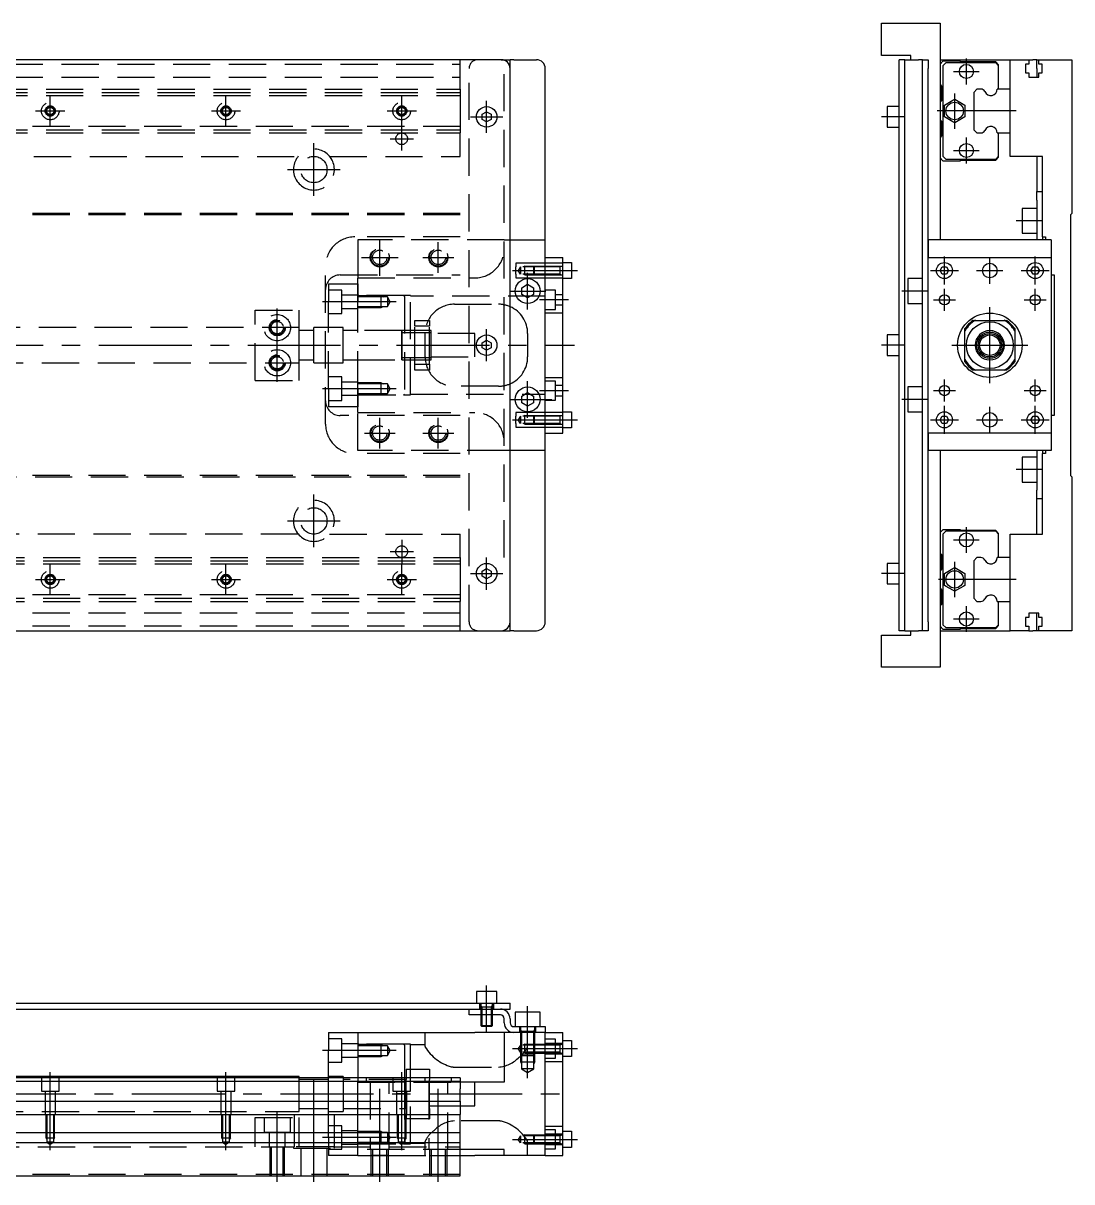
# Model space of a CAD drawing. Extents: x -94 to 669, y -24 to 396.
# Drawn here: x 310.7 to 668.8, y -2 to 393.7 of the extents above; entities that cross this region are included whole.
import ezdxf

# ---------------------------------------------------------------- set-up
doc = ezdxf.new("R2010")
doc.units = 0
doc.linetypes.add('CENTER', pattern=[50.8, 31.75, -6.35, 6.35, -6.35])
doc.linetypes.add('DASHED', pattern=[19.05, 12.7, -6.35])
doc.layers.get('0').update_dxf_attribs({"linetype": 'CONTINUOUS'})
doc.layers.add('CENTER', color=1, linetype='CENTER')

msp = doc.modelspace()

# ---------------------------------------------------------------- linework, layer by layer
at = {"color": 7, "linetype": 'CONTINUOUS'}
for p, q in [((603.8, 393.74), (623.8, 393.74)), ((603.8, 382.74), (603.8, 393.74)), ((623.8, 393.74), (623.8, 319.74)), ((474, 381.24), (-14, 381.24)), ((474, 381.24), (477, 381.24)), ((478.33, 381.24), (477, 381.24)), ((477, 378.24), (477, 381.24)), ((478.33, 381.24), (486, 381.24)), ((613.8, 382.74), (603.8, 382.74)), ((611.8, 381.24), (609.8, 381.24)), ((609.8, 378.24), (609.8, 381.24)), ((611.8, 378.24), (611.8, 381.24)), ((611.8, 381.24), (615.13, 381.24)), ((613.8, 381.24), (613.8, 382.74)), ((615.13, 381.24), (616.47, 381.24)), ((617.8, 381.24), (616.47, 381.24)), ((617.8, 381.24), (619.8, 381.24)), ((617.8, 378.24), (617.8, 381.24)), ((619.8, 381.24), (619.8, 378.24)), ((623.8, 381.24), (647.8, 381.24)), ((624.79, 380.74), (623.8, 379.75)), ((630.8, 380.74), (624.79, 380.74)), ((625.79, 380.19), (624.8, 379.2)), ((642.8, 380.19), (625.79, 380.19)), ((630.8, 380.49), (630.8, 380.74)), ((642.8, 380.49), (630.8, 380.49)), ((643.8, 379.49), (642.8, 380.49)), ((643.8, 379.19), (642.8, 380.19)), ((647.8, 371.24), (647.8, 381.24)), ((647.8, 381.24), (654.1, 381.24)), ((654.1, 381.24), (655.47, 381.24)), ((654.1, 381.24), (654.1, 379.74)), ((656.8, 381.24), (655.47, 381.24)), ((656.8, 381.24), (657.5, 381.24)), ((656.8, 378.24), (656.8, 381.24)), ((657.5, 381.24), (668.8, 381.24)), ((657.5, 379.74), (657.5, 381.24)), ((668.8, 381.24), (668.8, 328.74)), ((477, 189.24), (477, 378.24)), ((489, 189.24), (489, 378.24)), ((609.8, 189.24), (609.8, 378.24)), ((611.8, 189.24), (611.8, 378.24)), ((617.8, 189.24), (617.8, 378.24)), ((619.8, 319.74), (619.8, 378.24)), ((624.8, 379.2), (624.8, 348.28)), ((643.8, 379.19), (643.8, 379.49)), ((643.8, 371.24), (643.8, 379.19)), ((654.1, 379.74), (652.95, 379.74)), ((652.95, 379.74), (652.95, 376.74)), ((652.95, 376.74), (654.1, 376.74)), ((654.1, 376.74), (654.1, 375.24)), ((656.8, 378.24), (656.8, 375.24)), ((658.65, 379.74), (657.5, 379.74)), ((657.5, 375.24), (657.5, 376.74)), ((657.5, 376.74), (658.65, 376.74)), ((658.65, 376.74), (658.65, 379.74)), ((623.8, 372.74), (624.3, 372.24)), ((624.3, 372.24), (624.3, 367.24)), ((654.1, 375.24), (657.5, 375.24)), ((636.42, 371.24), (635.3, 370.11)), ((635.3, 370.11), (635.3, 357.36)), ((637.71, 371.24), (636.42, 371.24)), ((647.8, 371.24), (643.29, 371.24)), ((647.8, 356.24), (647.8, 371.24)), ((647.8, 356.24), (647.8, 371.24)), ((605.8, 365.24), (605.8, 361.74)), ((609.8, 365.24), (605.8, 365.24)), ((624.3, 367.24), (623.8, 366.74)), ((625.3, 365.75), (625.89, 366.09)), ((625.3, 365.07), (625.3, 365.75)), ((625.3, 362.4), (625.3, 365.07)), ((625.89, 366.09), (628.21, 367.43)), ((628.21, 367.43), (628.8, 367.77)), ((628.8, 367.77), (629.39, 367.43)), ((629.39, 367.43), (631.7, 366.09)), ((631.7, 366.09), (632.29, 365.75)), ((632.29, 365.75), (632.29, 365.07)), ((632.29, 365.07), (632.29, 362.4)), ((467.5, 362.6), (469, 363.47)), ((467.5, 360.87), (467.5, 362.6)), ((469, 360), (467.5, 360.87)), ((469, 363.47), (470.5, 362.6)), ((470.5, 360.87), (469, 360)), ((470.5, 362.6), (470.5, 360.87)), ((605.8, 361.74), (605.8, 358.24)), ((623.8, 360.74), (624.3, 360.24)), ((624.3, 360.24), (624.3, 355.24)), ((625.3, 361.72), (625.3, 362.4)), ((625.89, 361.38), (625.3, 361.72)), ((628.21, 360.04), (625.89, 361.38)), ((631.7, 361.38), (629.39, 360.04)), ((632.29, 361.72), (631.7, 361.38)), ((632.29, 362.4), (632.29, 361.72)), ((605.8, 358.24), (609.8, 358.24)), ((628.8, 359.7), (628.21, 360.04)), ((629.39, 360.04), (628.8, 359.7)), ((635.3, 357.36), (636.42, 356.24)), ((636.42, 356.24), (637.71, 356.24)), ((643.29, 356.24), (647.8, 356.24)), ((643.8, 348.28), (643.8, 356.24)), ((647.8, 348.24), (647.8, 356.24)), ((624.3, 355.24), (623.8, 354.74)), ((624.8, 348.28), (625.79, 347.29)), ((642.8, 347.29), (643.8, 348.28)), ((643.8, 347.98), (643.8, 348.28)), ((623.8, 347.73), (624.79, 346.74)), ((624.79, 346.74), (630.8, 346.74)), ((625.79, 347.29), (642.8, 347.29)), ((630.8, 346.99), (642.8, 346.99)), ((630.8, 346.74), (630.8, 346.99)), ((642.8, 346.99), (643.8, 347.98)), ((658.8, 348.24), (647.8, 348.24)), ((656.8, 348.24), (656.8, 336.24)), ((658.8, 320.74), (658.8, 348.24)), ((656.8, 333.24), (656.8, 336.24)), ((656.8, 336.24), (658.8, 336.24)), ((656.8, 333.24), (656.8, 319.74)), ((656.8, 330.49), (651.8, 330.49)), ((651.8, 330.49), (651.8, 326.24)), ((668.3, 328.24), (668.8, 328.74)), ((651.8, 326.24), (651.8, 321.99)), ((668.3, 328.24), (668.3, 239.24)), ((651.8, 321.99), (656.8, 321.99)), ((658.8, 320.74), (659.8, 320.74)), ((658.8, 320.74), (658.8, 319.74)), ((659.8, 320.74), (659.8, 319.74)), ((619.8, 313.74), (619.8, 319.74)), ((619.8, 319.74), (619.8, 313.74)), ((661.8, 319.74), (619.8, 319.74)), ((661.8, 319.74), (661.8, 313.74)), ((489, 313.74), (495, 313.74)), ((495, 253.74), (495, 313.74)), ((619.8, 313.74), (661.8, 313.74)), ((619.8, 253.74), (619.8, 313.74)), ((661.8, 313.74), (661.8, 253.74)), ((495, 311.99), (498, 311.99)), ((498, 311.99), (498, 306.49)), ((623.86, 309.24), (624.58, 310.49)), ((624.58, 307.99), (623.86, 309.24)), ((624.58, 310.49), (626.02, 310.49)), ((626.02, 310.49), (626.74, 309.24)), ((626.74, 309.24), (626.02, 307.99)), ((654.86, 309.24), (655.58, 310.49)), ((655.58, 307.99), (654.86, 309.24)), ((655.58, 310.49), (657.02, 310.49)), ((657.02, 310.49), (657.74, 309.24)), ((657.74, 309.24), (657.02, 307.99)), ((498, 306.49), (495, 306.49)), ((612.8, 306.49), (612.8, 302.24)), ((617.8, 306.49), (612.8, 306.49)), ((626.02, 307.99), (624.58, 307.99)), ((657.02, 307.99), (655.58, 307.99)), ((661.8, 307.74), (662.8, 307.74)), ((662.8, 307.74), (662.8, 259.74)), ((481, 303.39), (483, 304.54)), ((481, 301.08), (481, 303.39)), ((483, 299.93), (481, 301.08)), ((483, 304.54), (485, 303.39)), ((485, 301.08), (483, 299.93)), ((485, 303.39), (485, 301.08)), ((612.8, 302.24), (612.8, 297.99)), ((612.8, 297.99), (617.8, 297.99)), ((632.3, 288.65), (632.3, 289.41)), ((635.13, 292.24), (635.89, 292.24)), ((635.89, 292.24), (645.71, 292.24)), ((645.71, 292.24), (646.47, 292.24)), ((649.3, 289.41), (649.3, 288.65)), ((467.5, 284.6), (469, 285.47)), ((469, 285.47), (470.5, 284.6)), ((605.8, 287.24), (605.8, 283.74)), ((609.8, 287.24), (605.8, 287.24)), ((632.3, 278.82), (632.3, 288.65)), ((649.3, 288.65), (649.3, 278.82)), ((467.5, 282.87), (467.5, 284.6)), ((469, 282), (467.5, 282.87)), ((470.5, 282.87), (469, 282)), ((470.5, 284.6), (470.5, 282.87)), ((605.8, 283.74), (605.8, 280.24)), ((605.8, 280.24), (609.8, 280.24)), ((632.3, 278.07), (632.3, 278.82)), ((649.3, 278.82), (649.3, 278.07)), ((635.89, 275.24), (635.13, 275.24)), ((645.71, 275.24), (635.89, 275.24)), ((646.47, 275.24), (645.71, 275.24)), ((612.8, 269.49), (612.8, 265.24)), ((617.8, 269.49), (612.8, 269.49)), ((481, 266.39), (483, 267.54)), ((481, 264.08), (481, 266.39)), ((483, 267.54), (485, 266.39)), ((485, 266.39), (485, 264.08)), ((612.8, 265.24), (612.8, 260.99)), ((483, 262.93), (481, 264.08)), ((485, 264.08), (483, 262.93)), ((495, 260.99), (498, 260.99)), ((498, 260.99), (498, 255.49)), ((612.8, 260.99), (617.8, 260.99)), ((623.86, 258.24), (624.58, 259.49)), ((624.58, 256.99), (623.86, 258.24)), ((624.58, 259.49), (626.02, 259.49)), ((626.02, 259.49), (626.74, 258.24)), ((626.74, 258.24), (626.02, 256.99)), ((654.86, 258.24), (655.58, 259.49)), ((655.58, 256.99), (654.86, 258.24)), ((655.58, 259.49), (657.02, 259.49)), ((657.02, 259.49), (657.74, 258.24)), ((657.74, 258.24), (657.02, 256.99)), ((662.8, 259.74), (661.8, 259.74)), ((489, 253.74), (495, 253.74)), ((498, 255.49), (495, 255.49)), ((661.8, 253.74), (619.8, 253.74)), ((619.8, 247.74), (619.8, 253.74)), ((619.8, 253.74), (619.8, 247.74)), ((626.02, 256.99), (624.58, 256.99)), ((657.02, 256.99), (655.58, 256.99)), ((661.8, 253.74), (661.8, 247.74)), ((661.8, 247.74), (619.8, 247.74)), ((619.8, 189.24), (619.8, 247.74)), ((623.8, 247.74), (623.8, 173.74)), ((651.8, 245.49), (651.8, 241.24)), ((656.8, 245.49), (651.8, 245.49)), ((656.8, 247.74), (656.8, 234.24)), ((658.8, 247.74), (658.8, 246.74)), ((658.8, 219.24), (658.8, 246.74)), ((659.8, 246.74), (658.8, 246.74)), ((659.8, 247.74), (659.8, 246.74)), ((651.8, 241.24), (651.8, 236.99)), ((668.8, 238.74), (668.3, 239.24)), ((668.8, 238.74), (668.8, 186.24)), ((651.8, 236.99), (656.8, 236.99)), ((656.8, 231.24), (656.8, 234.24)), ((656.8, 219.24), (656.8, 231.24)), ((658.8, 231.24), (656.8, 231.24)), ((624.79, 220.74), (623.8, 219.75)), ((630.8, 220.74), (624.79, 220.74)), ((625.79, 220.19), (624.8, 219.2)), ((624.8, 219.2), (624.8, 188.28)), ((642.8, 220.19), (625.79, 220.19)), ((630.8, 220.49), (630.8, 220.74)), ((642.8, 220.49), (630.8, 220.49)), ((643.8, 219.49), (642.8, 220.49)), ((643.8, 219.19), (642.8, 220.19)), ((643.8, 219.19), (643.8, 219.49)), ((643.8, 211.24), (643.8, 219.19)), ((647.8, 211.24), (647.8, 219.24)), ((647.8, 219.24), (658.8, 219.24)), ((623.8, 212.74), (624.3, 212.24)), ((624.3, 212.24), (624.3, 207.24)), ((636.42, 211.24), (635.3, 210.11)), ((635.3, 210.11), (635.3, 197.36)), ((637.71, 211.24), (636.42, 211.24)), ((647.8, 211.24), (643.29, 211.24)), ((647.8, 196.24), (647.8, 211.24)), ((647.8, 196.24), (647.8, 211.24)), ((467.5, 206.6), (469, 207.47)), ((467.5, 204.87), (467.5, 206.6)), ((469, 207.47), (470.5, 206.6)), ((470.5, 206.6), (470.5, 204.87)), ((605.8, 209.24), (605.8, 205.74)), ((609.8, 209.24), (605.8, 209.24)), ((624.3, 207.24), (623.8, 206.74)), ((625.3, 205.75), (625.89, 206.09)), ((625.89, 206.09), (628.21, 207.43)), ((628.21, 207.43), (628.8, 207.77)), ((628.8, 207.77), (629.39, 207.43)), ((629.39, 207.43), (631.7, 206.09)), ((631.7, 206.09), (632.29, 205.75)), ((469, 204), (467.5, 204.87)), ((470.5, 204.87), (469, 204)), ((605.8, 205.74), (605.8, 202.24)), ((605.8, 202.24), (609.8, 202.24)), ((625.3, 205.07), (625.3, 205.75)), ((625.3, 202.4), (625.3, 205.07)), ((625.3, 201.72), (625.3, 202.4)), ((632.29, 205.75), (632.29, 205.07)), ((632.29, 205.07), (632.29, 202.4)), ((632.29, 202.4), (632.29, 201.72)), ((623.8, 200.74), (624.3, 200.24)), ((624.3, 200.24), (624.3, 195.24)), ((625.89, 201.38), (625.3, 201.72)), ((628.21, 200.04), (625.89, 201.38)), ((628.8, 199.7), (628.21, 200.04)), ((629.39, 200.04), (628.8, 199.7)), ((631.7, 201.38), (629.39, 200.04)), ((632.29, 201.72), (631.7, 201.38)), ((624.3, 195.24), (623.8, 194.74)), ((635.3, 197.36), (636.42, 196.24)), ((636.42, 196.24), (637.71, 196.24)), ((643.29, 196.24), (647.8, 196.24)), ((643.8, 188.28), (643.8, 196.24)), ((647.8, 186.24), (647.8, 196.24)), ((654.1, 190.74), (652.95, 190.74)), ((652.95, 190.74), (652.95, 187.74)), ((657.5, 192.24), (654.1, 192.24)), ((654.1, 192.24), (654.1, 190.74)), ((656.8, 189.24), (656.8, 192.24)), ((657.5, 190.74), (657.5, 192.24)), ((658.65, 190.74), (657.5, 190.74)), ((658.65, 187.74), (658.65, 190.74)), ((-14, 186.24), (474, 186.24)), ((474, 186.24), (477, 186.24)), ((477, 186.24), (477, 189.24)), ((478.33, 186.24), (477, 186.24)), ((478.33, 186.24), (486, 186.24)), ((609.8, 186.24), (609.8, 189.24)), ((611.8, 186.24), (609.8, 186.24)), ((611.8, 186.24), (611.8, 189.24)), ((611.8, 186.24), (615.13, 186.24)), ((613.8, 184.74), (613.8, 186.24)), ((615.13, 186.24), (616.47, 186.24)), ((617.8, 186.24), (616.47, 186.24)), ((617.8, 186.24), (617.8, 189.24)), ((619.8, 186.24), (617.8, 186.24)), ((619.8, 189.24), (619.8, 186.24)), ((623.8, 187.73), (624.79, 186.74)), ((623.8, 186.24), (647.8, 186.24)), ((624.79, 186.74), (630.8, 186.74)), ((624.8, 188.28), (625.79, 187.29)), ((625.79, 187.29), (642.8, 187.29)), ((630.8, 186.99), (642.8, 186.99)), ((630.8, 186.74), (630.8, 186.99)), ((642.8, 187.29), (643.8, 188.28)), ((642.8, 186.99), (643.8, 187.98)), ((643.8, 187.98), (643.8, 188.28)), ((654.1, 186.24), (647.8, 186.24)), ((652.95, 187.74), (654.1, 187.74)), ((654.1, 187.74), (654.1, 186.24)), ((654.1, 186.24), (655.47, 186.24)), ((656.8, 186.24), (655.47, 186.24)), ((656.8, 186.24), (656.8, 189.24)), ((657.5, 186.24), (656.8, 186.24)), ((657.5, 187.74), (658.65, 187.74)), ((657.5, 186.24), (657.5, 187.74)), ((668.8, 186.24), (657.5, 186.24)), ((603.8, 173.74), (603.8, 184.74)), ((603.8, 184.74), (613.8, 184.74)), ((623.8, 173.74), (603.8, 173.74)), ((472.5, 63), (465.5, 63)), ((465.5, 63), (465.5, 59)), ((472.5, 59), (472.5, 63)), ((305, 59), (474, 59)), ((305, 57), (466, 57)), ((463, 55), (463, 57)), ((466, 57), (473.67, 57)), ((466, 57), (473.67, 57)), ((473.67, 57), (474, 57)), ((474, 59), (477, 59)), ((474, 57), (477, 57)), ((477, 57), (477, 59)), ((478.75, 56), (478.75, 51)), ((487.25, 56), (478.75, 56)), ((487.25, 51), (487.25, 56)), ((466, 55), (463, 55)), ((473.67, 55), (466, 55)), ((467, 55), (467, 51.38)), ((471, 51.38), (471, 55)), ((475, 52.33), (475, 53.67)), ((477, 53.67), (477, 52.33)), ((415, 49), (415.34, 49)), ((415, 49), (415, 42.75)), ((415.34, 49), (424.66, 49)), ((424.66, 49), (425, 49)), ((425, 49), (425, 33.5)), ((425, 49), (465, 49)), ((475, 49), (465, 49)), ((467, 51.38), (471, 51.38)), ((467.38, 51), (467, 51.38)), ((470.62, 51), (467.38, 51)), ((470.62, 51), (471, 51.38)), ((475, 49), (475, 32)), ((478.33, 49), (475, 49)), ((478.33, 51), (486, 51)), ((486, 49), (478.33, 49)), ((486, 49), (478.33, 49)), ((486, 51), (489, 51)), ((489, 49), (486, 49)), ((489, 49), (486, 49)), ((489, 51), (489, 49)), ((489, 7), (489, 49)), ((489, 49), (495, 49)), ((495, 7), (495, 49)), ((495, 46.25), (498, 46.25)), ((498, 46.25), (498, 40.75)), ((415, 33.5), (415, 42.75)), ((498, 40.75), (495, 40.75)), ((405, 34), (298.5, 34)), ((460, 33.5), (298.5, 33.5)), ((298.5, 32.38), (460, 32.38)), ((405, 33.5), (405, 34)), ((460, 33.5), (460, 32.38)), ((460, 32.38), (460, 31.09)), ((475, 32), (460, 32)), ((460, 32), (460, 31.09)), ((460, 31.09), (460, 29.72)), ((460, 31.09), (460, 29.72)), ((460, 25.5), (460, 29.72)), ((460, 25.5), (460, 29.72)), ((298.5, 25.5), (460, 25.5)), ((460, 25.5), (460, 21)), ((460, 25.5), (460, 21)), ((0, 21), (460, 21)), ((460, 14.7), (460, 21)), ((460, 14.7), (460, 21)), ((460, 14.7), (0, 14.7)), ((460, 11.3), (460, 14.7)), ((460, 7), (460, 14.7)), ((495, 15.25), (498, 15.25)), ((498, 15.25), (498, 9.75)), ((460, 11.3), (0, 11.3)), ((460, 0), (460, 11.3)), ((475, 9), (460, 9)), ((475, 7), (475, 9)), ((498, 9.75), (495, 9.75)), ((460, 7), (465, 7)), ((475, 7), (465, 7)), ((489, 7), (475, 7)), ((489, 7), (495, 7)), ((0, 0), (460, 0))]:
    msp.add_line(p, q, dxfattribs=at)
at = {"color": 3, "linetype": 'DASHED'}
for p, q in [((460, 371.24), (460, 381.24)), ((475, 211.24), (475, 381.24)), ((0, 379.74), (460, 379.74)), ((463, 189.24), (463, 378.24)), ((0, 375.24), (460, 375.24)), ((299.5, 371.24), (460, 371.24)), ((299.5, 370.11), (460, 370.11)), ((299.5, 369.04), (460, 369.04)), ((460, 371.24), (460, 370.11)), ((460, 370.11), (460, 357.36)), ((460, 358.44), (299.5, 358.44)), ((299.5, 357.36), (460, 357.36)), ((299.5, 356.24), (460, 356.24)), ((460, 357.36), (460, 356.24)), ((460, 348.24), (460, 356.24)), ((295.36, 348.24), (404.64, 348.24)), ((415.36, 348.24), (460, 348.24)), ((460, 328.74), (10, 328.74)), ((460, 328.24), (10.64, 328.24)), ((460, 320.74), (424, 320.74)), ((475, 319.74), (425, 319.74)), ((425, 319.74), (425, 306.74)), ((475, 319.74), (477, 319.74)), ((477, 319.74), (489, 319.74)), ((414, 256.74), (414, 310.74)), ((489, 311.74), (479, 311.74)), ((479, 311.74), (479, 310.49)), ((479, 307.99), (479, 310.49)), ((480.5, 310.46), (479.79, 309.24)), ((480.5, 308.01), (479.79, 309.24)), ((480.5, 310.46), (480.5, 308.01)), ((494, 310.46), (480.5, 310.46)), ((482, 310.74), (481.53, 310.46)), ((482, 307.74), (482, 310.74)), ((482, 310.74), (495, 310.74)), ((485, 310.46), (485.27, 310.74)), ((485, 310.46), (485, 308.01)), ((485.27, 310.74), (485.27, 307.74)), ((495, 311.74), (489, 311.74)), ((494, 310.74), (494, 307.74)), ((494, 310.46), (494.47, 310.74)), ((415, 304.74), (415, 298.48)), ((415, 304.74), (415.34, 304.74)), ((415.34, 304.74), (424.66, 304.74)), ((419, 307.74), (460, 307.74)), ((424.66, 304.74), (425, 304.74)), ((425, 306.74), (465, 306.74)), ((425, 298.48), (425, 306.74)), ((425, 304.74), (425, 298.48)), ((479, 307.99), (479, 306.74)), ((479, 306.74), (489, 306.74)), ((494, 308.01), (480.5, 308.01)), ((482, 307.74), (481.53, 308.01)), ((482, 307.74), (495, 307.74)), ((485, 308.01), (485.27, 307.74)), ((489, 306.74), (495, 306.74)), ((494, 308.01), (494.47, 307.74)), ((419.5, 302.58), (415, 302.58)), ((419.5, 294.58), (419.5, 302.58)), ((425, 300.83), (419.5, 300.83)), ((492.5, 302.49), (489, 302.49)), ((492.5, 295.99), (492.5, 302.49)), ((495, 300.99), (492.5, 300.99)), ((415, 268.99), (415, 298.48)), ((425.3, 300.74), (425, 300.74)), ((431.15, 300.58), (425, 300.58)), ((431.15, 300.58), (425, 300.58)), ((431.5, 300.23), (425, 300.23)), ((425, 268.99), (425, 298.48)), ((425, 268.99), (425, 298.48)), ((425, 296.93), (431.5, 296.93)), ((440.66, 300.74), (425.3, 300.74)), ((440.66, 300.74), (425.3, 300.74)), ((433, 300.58), (431.15, 300.58)), ((433, 300.23), (431.5, 300.23)), ((431.5, 296.93), (433, 296.93)), ((433, 296.58), (433, 300.58)), ((433, 300.58), (433.61, 300.23)), ((435.1, 300.23), (433, 300.23)), ((433, 296.93), (435.1, 296.93)), ((433, 296.58), (433.61, 296.93)), ((436.05, 298.58), (435.1, 300.23)), ((435.1, 300.23), (435.1, 298.58)), ((435.1, 296.93), (436.05, 298.58)), ((435.1, 298.58), (435.1, 296.93)), ((441, 300.4), (440.66, 300.74)), ((443, 300.74), (440.66, 300.74)), ((441, 300.4), (441, 267.08)), ((443, 266.74), (443, 300.74)), ((489, 300.49), (443, 300.49)), ((458, 297.74), (473, 297.74)), ((492.5, 297.49), (495, 297.49)), ((390, 295.74), (405, 295.74)), ((390, 271.74), (390, 295.74)), ((405, 289.74), (405, 295.74)), ((415, 294.58), (419.5, 294.58)), ((419.5, 296.33), (425, 296.33)), ((425, 296.58), (431.15, 296.58)), ((425, 296.58), (431.15, 296.58)), ((431.15, 296.58), (433, 296.58)), ((489, 295.99), (492.5, 295.99)), ((495, 294.74), (489, 294.74)), ((405, 289.74), (216, 289.74)), ((405, 283.74), (405, 289.74)), ((420, 289.74), (410, 289.74)), ((410, 287.05), (410, 289.74)), ((420, 283.74), (420, 289.74)), ((444.5, 290.24), (444.5, 292.24)), ((444.5, 292.24), (449.5, 292.24)), ((444.5, 277.24), (444.5, 290.24)), ((449.5, 290.24), (444.5, 290.24)), ((449.5, 292.24), (449.5, 290.24)), ((449.5, 277.24), (449.5, 290.24)), ((410, 288.74), (405, 288.74)), ((410, 283.74), (410, 287.05)), ((425, 288.74), (420, 288.74)), ((440.01, 288.74), (425, 288.74)), ((440, 278.74), (440, 288.74)), ((440, 287.99), (440, 288.74)), ((440, 288.17), (440, 288.74)), ((440, 288.74), (440, 288.17)), ((441, 288.74), (440, 288.74)), ((440, 288.17), (440, 279.3)), ((440, 287.99), (440, 279.49)), ((441, 287.99), (440, 287.99)), ((442.05, 288.74), (441, 288.74)), ((442, 287.99), (441, 287.99)), ((444.5, 287.99), (442, 287.99)), ((444.5, 288.74), (442.05, 288.74)), ((449.5, 288.74), (444.5, 288.74)), ((449.5, 287.99), (444.5, 287.99)), ((448, 279.74), (448, 287.74)), ((450, 288.74), (449.5, 288.74)), ((450, 287.99), (449.5, 287.99)), ((450, 283.74), (450, 288.74)), ((465, 287.74), (450, 287.74)), ((465, 283.74), (465, 287.74)), ((483, 287.74), (483, 279.74)), ((405, 277.74), (405, 283.74)), ((410, 280.42), (410, 283.74)), ((420, 277.74), (420, 283.74)), ((450, 278.74), (450, 283.74)), ((465, 279.74), (465, 283.74)), ((260, 277.74), (405, 277.74)), ((405, 278.74), (410, 278.74)), ((405, 271.74), (405, 277.74)), ((410, 277.74), (410, 280.42)), ((410, 277.74), (420, 277.74)), ((420, 278.74), (425, 278.74)), ((425, 278.74), (440.01, 278.74)), ((440, 278.74), (440, 279.49)), ((440, 279.49), (441, 279.49)), ((440, 278.74), (440, 279.3)), ((440, 279.3), (440, 278.74)), ((440, 278.74), (441, 278.74)), ((441, 279.49), (442, 279.49)), ((441, 278.74), (442.05, 278.74)), ((442, 279.49), (444.5, 279.49)), ((442.05, 278.74), (444.5, 278.74)), ((444.5, 279.49), (449.5, 279.49)), ((444.5, 278.74), (449.5, 278.74)), ((444.5, 275.24), (444.5, 277.24)), ((444.5, 277.24), (449.5, 277.24)), ((449.5, 279.49), (450, 279.49)), ((449.5, 278.74), (450, 278.74)), ((449.5, 277.24), (449.5, 275.24)), ((450, 279.74), (465, 279.74)), ((449.5, 275.24), (444.5, 275.24)), ((390, 271.74), (405, 271.74)), ((419.5, 272.89), (415, 272.89)), ((419.5, 264.89), (419.5, 272.89)), ((425, 271.14), (419.5, 271.14)), ((431.15, 270.89), (425, 270.89)), ((431.15, 270.89), (425, 270.89)), ((431.5, 270.54), (425, 270.54)), ((433, 270.89), (431.15, 270.89)), ((433, 270.54), (431.5, 270.54)), ((433, 266.89), (433, 270.89)), ((433, 270.89), (433.61, 270.54)), ((435.1, 270.54), (433, 270.54)), ((436.05, 268.89), (435.1, 270.54)), ((435.1, 270.54), (435.1, 268.89)), ((473, 269.74), (458, 269.74)), ((489, 272.74), (495, 272.74)), ((492.5, 271.49), (489, 271.49)), ((492.5, 264.99), (492.5, 271.49)), ((495, 269.99), (492.5, 269.99)), ((415, 268.99), (415, 262.74)), ((419.5, 266.64), (425, 266.64)), ((425, 268.99), (425, 262.74)), ((425, 260.74), (425, 268.99)), ((425, 267.24), (431.5, 267.24)), ((425, 266.89), (431.15, 266.89)), ((425, 266.89), (431.15, 266.89)), ((425, 266.74), (425.3, 266.74)), ((425.3, 266.74), (440.66, 266.74)), ((425.3, 266.74), (440.66, 266.74)), ((431.15, 266.89), (433, 266.89)), ((431.5, 267.24), (433, 267.24)), ((433, 267.24), (435.1, 267.24)), ((433, 266.89), (433.61, 267.24)), ((435.1, 267.24), (436.05, 268.89)), ((435.1, 268.89), (435.1, 267.24)), ((440.66, 266.74), (441, 267.08)), ((440.66, 266.74), (443, 266.74)), ((443, 266.99), (489, 266.99)), ((492.5, 266.49), (495, 266.49)), ((415, 264.89), (419.5, 264.89)), ((415.34, 262.74), (415, 262.74)), ((424.66, 262.74), (415.34, 262.74)), ((425, 262.74), (424.66, 262.74)), ((489, 264.99), (492.5, 264.99)), ((460, 259.74), (419, 259.74)), ((425, 260.74), (465, 260.74)), ((425, 247.74), (425, 260.74)), ((489, 260.74), (479, 260.74)), ((479, 260.74), (479, 259.49)), ((479, 256.99), (479, 259.49)), ((480.5, 259.46), (479.79, 258.24)), ((480.5, 257.01), (479.79, 258.24)), ((480.5, 259.46), (480.5, 257.01)), ((494, 259.46), (480.5, 259.46)), ((482, 259.74), (481.53, 259.46)), ((482, 256.74), (482, 259.74)), ((482, 259.74), (495, 259.74)), ((485, 259.46), (485.27, 259.74)), ((485, 259.46), (485, 257.01)), ((485.27, 259.74), (485.27, 256.74)), ((495, 260.74), (489, 260.74)), ((494, 259.74), (494, 256.74)), ((494, 259.46), (494.47, 259.74)), ((479, 256.99), (479, 255.74)), ((479, 255.74), (489, 255.74)), ((494, 257.01), (480.5, 257.01)), ((482, 256.74), (481.53, 257.01)), ((482, 256.74), (495, 256.74)), ((485, 257.01), (485.27, 256.74)), ((489, 255.74), (495, 255.74)), ((494, 257.01), (494.47, 256.74)), ((460, 246.74), (424, 246.74)), ((475, 247.74), (425, 247.74)), ((477, 247.74), (475, 247.74)), ((489, 247.74), (477, 247.74)), ((10, 238.74), (460, 238.74)), ((460, 239.24), (10.64, 239.24)), ((404.64, 219.24), (295.36, 219.24)), ((415.36, 219.24), (460, 219.24)), ((460, 211.24), (460, 219.24)), ((298.5, 211.24), (460, 211.24)), ((298.5, 210.11), (460, 210.11)), ((460, 211.24), (460, 210.11)), ((460, 210.11), (460, 197.36)), ((298.5, 209.04), (460, 209.04)), ((460, 198.44), (298.5, 198.44)), ((298.5, 197.36), (460, 197.36)), ((298.5, 196.24), (460, 196.24)), ((460, 197.36), (460, 196.24)), ((460, 186.24), (460, 196.24)), ((460, 192.24), (0, 192.24)), ((460, 187.74), (0, 187.74)), ((466.5, 59), (466.5, 57)), ((467, 59), (467, 57.6)), ((467.38, 57.6), (467, 58.26)), ((471, 57.6), (467, 57.6)), ((471, 57.6), (467, 57.6)), ((469, 57.6), (467, 57.6)), ((467, 57.6), (467, 57.6)), ((467, 57.6), (467, 57)), ((467, 57.6), (467, 57.59)), ((467, 57), (467, 55)), ((467, 57), (467, 55)), ((467.38, 57.6), (467.38, 57)), ((467.38, 57), (467.38, 55)), ((470.62, 57.6), (471, 58.26)), ((470.62, 57), (470.62, 57.6)), ((470.62, 55), (470.62, 57)), ((471, 57.6), (471, 59)), ((471, 57), (471, 57.6)), ((471, 57.6), (471, 57.6)), ((471, 57.59), (471, 57.6)), ((471, 55), (471, 57)), ((471, 55), (471, 57)), ((471.5, 57), (471.5, 59)), ((448, 44.27), (448, 49)), ((480.25, 51), (480.25, 49)), ((480.5, 51), (480.5, 49.4)), ((480.9, 49.4), (480.5, 50.09)), ((485.5, 49.4), (480.5, 49.4)), ((485.5, 49.4), (480.5, 49.4)), ((483, 49.4), (480.5, 49.4)), ((480.5, 49.4), (480.5, 49.39)), ((480.5, 49.4), (480.5, 49.4)), ((480.5, 49.4), (480.5, 49)), ((480.5, 49), (480.5, 39)), ((480.9, 49.4), (480.9, 49)), ((480.9, 49), (480.9, 41)), ((483, 44.27), (483, 49)), ((485.1, 49.4), (485.5, 50.09)), ((485.1, 49), (485.1, 49.4)), ((485.1, 41), (485.1, 49)), ((485.5, 49.4), (485.5, 51)), ((485.5, 49.39), (485.5, 49.4)), ((485.5, 49), (485.5, 49.4)), ((485.5, 49.4), (485.5, 49.4)), ((485.5, 41.4), (485.5, 49)), ((485.75, 49), (485.75, 51)), ((419.5, 46.85), (415, 46.85)), ((419.5, 38.85), (419.5, 46.85)), ((425, 45.1), (419.5, 45.1)), ((425.3, 45), (425, 45)), ((431.15, 44.85), (425, 44.85)), ((431.15, 44.85), (425, 44.85)), ((431.5, 44.5), (425, 44.5)), ((440.66, 45), (425.3, 45)), ((433, 44.85), (431.15, 44.85)), ((433, 44.5), (431.5, 44.5)), ((433, 40.85), (433, 44.85)), ((433, 44.85), (433.61, 44.5)), ((435.1, 44.5), (433, 44.5)), ((436.05, 42.85), (435.1, 44.5)), ((435.1, 44.5), (435.1, 42.85)), ((443, 45), (440.66, 45)), ((441, 44.66), (440.66, 45)), ((441, 44.66), (441, 33.5)), ((443, 33.5), (443, 45)), ((448, 44.75), (443, 44.75)), ((448, 44.27), (448.01, 44.16)), ((448.01, 44.16), (448.03, 44.04)), ((480.5, 44.73), (479.79, 43.5)), ((480.5, 44.73), (480.5, 42.27)), ((494, 44.73), (480.5, 44.73)), ((482, 45), (481.53, 44.73)), ((482, 42), (482, 45)), ((482, 45), (495, 45)), ((482.99, 44.15), (483, 44.27)), ((485, 44.73), (485.27, 45)), ((485, 44.73), (485, 42.27)), ((485.27, 45), (485.27, 42)), ((492.5, 46.75), (489, 46.75)), ((495, 45.25), (489, 45.25)), ((492.5, 43.5), (492.5, 46.75)), ((494, 45), (494, 42)), ((494, 44.73), (494.47, 45)), ((419.5, 40.6), (425, 40.6)), ((425, 41.2), (431.5, 41.2)), ((425, 40.85), (431.15, 40.85)), ((425, 40.85), (431.15, 40.85)), ((431.15, 40.85), (433, 40.85)), ((431.5, 41.2), (433, 41.2)), ((433, 41.2), (435.1, 41.2)), ((433, 40.85), (433.61, 41.2)), ((435.1, 41.2), (436.05, 42.85)), ((435.1, 42.85), (435.1, 41.2)), ((480.5, 42.27), (479.79, 43.5)), ((494, 42.27), (480.5, 42.27)), ((480.5, 41.4), (480.9, 41)), ((480.5, 41.4), (485.5, 41.4)), ((485.1, 41), (480.9, 41)), ((480.9, 41), (480.9, 39)), ((482, 42), (481.53, 42.27)), ((482, 42), (495, 42)), ((485, 42.27), (485.27, 42)), ((485.1, 41), (485.5, 41.4)), ((485.1, 39), (485.1, 41)), ((485.5, 39), (485.5, 41.4)), ((489, 41.75), (495, 41.75)), ((489, 40.25), (492.5, 40.25)), ((492.5, 40.25), (492.5, 43.5)), ((494, 42.27), (494.47, 42)), ((415, 38.85), (419.5, 38.85)), ((441.5, 36.5), (441.9, 36.5)), ((441.5, 36.5), (441.5, 33.5)), ((441.9, 36.5), (449.5, 36.5)), ((448.1, 36.5), (448.5, 36.5)), ((449.5, 36.5), (449.5, 33.5)), ((458, 37.2), (473, 37.2)), ((480.5, 39), (485.5, 39)), ((480.5, 39), (480.9, 38.31)), ((480.9, 39), (480.9, 36.57)), ((483, 36.57), (480.9, 36.57)), ((480.9, 36.57), (483, 35.36)), ((485.1, 36.57), (483, 36.57)), ((483, 35.36), (485.1, 36.57)), ((485.1, 36.57), (485.1, 39)), ((485.5, 39), (485.1, 38.31)), ((495, 39), (489, 39)), ((317, 33.5), (317, 29)), ((323, 29), (323, 33.5)), ((377, 33.5), (377, 29)), ((383, 29), (383, 33.5)), ((405, 22), (405, 33.5)), ((410, 33), (405, 33)), ((410, 23), (410, 33)), ((415, 33), (410, 33)), ((415, 22), (415, 34)), ((420, 34), (415, 34)), ((415, 21), (415, 33.5)), ((420, 34), (420, 22)), ((420.2, 33), (420.15, 33)), ((441.5, 33), (420.2, 33)), ((425, 33.5), (425, 32)), ((425, 33.5), (425, 32)), ((425, 32), (460, 32)), ((425, 21), (425, 32)), ((460, 32), (425, 32)), ((425, 21), (425, 32)), ((428, 32), (428, 33.5)), ((429.25, 32), (429.25, 9)), ((429.25, 32), (429.25, 9)), ((435.75, 9), (435.75, 32)), ((437, 33.5), (437, 29)), ((441, 33.5), (441, 32)), ((441, 32), (441, 11.34)), ((441.5, 33.5), (441.5, 32.91)), ((441.5, 32), (441.5, 32.91)), ((441.5, 23.09), (441.5, 32)), ((443, 29), (443, 33.5)), ((443, 29), (443, 33.5)), ((448, 32), (448, 33.5)), ((449.25, 32), (449.25, 9)), ((449.5, 33.5), (449.5, 32.91)), ((449.5, 32), (449.5, 32.91)), ((449.5, 23.09), (449.5, 32)), ((455.75, 9), (455.75, 32)), ((455.75, 9), (455.75, 32)), ((457, 32), (457, 33.5)), ((465, 32), (460, 32)), ((465, 24), (465, 32)), ((317, 29), (323, 29)), ((318.25, 29), (318.25, 21)), ((321.75, 21), (321.75, 29)), ((377, 29), (383, 29)), ((378.25, 29), (378.25, 21)), ((381.75, 21), (381.75, 29)), ((437, 29), (443, 29)), ((438.25, 29), (438.25, 21)), ((440, 28), (438.5, 28)), ((438.62, 28), (438.5, 28)), ((438.5, 28), (438.5, 27.99)), ((438.5, 28), (438.5, 28)), ((440, 28), (438.62, 28)), ((441.5, 28), (440, 28)), ((441.38, 28), (440, 28)), ((441.5, 28), (441.38, 28)), ((441.5, 27.99), (441.5, 28)), ((441.5, 28), (441.5, 28)), ((441.75, 21), (441.75, 29)), ((443, 11), (443, 28)), ((449.5, 24), (460, 24)), ((460, 24), (465, 24)), ((260, 22), (405, 22)), ((318.5, 21), (318.5, 15.25)), ((318.5, 21), (318.5, 15.25)), ((318.77, 21), (318.77, 15)), ((321.23, 15), (321.23, 21)), ((321.5, 15.25), (321.5, 21)), ((321.5, 15.25), (321.5, 21)), ((378.5, 21), (378.5, 15.25)), ((378.5, 21), (378.5, 15.25)), ((378.77, 21), (378.77, 15)), ((381.23, 15), (381.23, 21)), ((381.5, 15.25), (381.5, 21)), ((381.5, 15.25), (381.5, 21)), ((390, 20), (405, 20)), ((390, 14.7), (390, 20)), ((393, 20), (393, 15)), ((402, 15), (402, 20)), ((403.29, 21), (403.29, 10)), ((405, 23), (410, 23)), ((405, 14.7), (405, 20)), ((410, 23), (415, 23)), ((415, 22), (420, 22)), ((415, 14.7), (415, 21)), ((417, 9.5), (417, 21)), ((420.15, 23), (420.2, 23)), ((420.2, 23), (441.75, 23)), ((425, 14.7), (425, 21)), ((438.25, 21), (441.75, 21)), ((438.5, 21), (438.5, 15.25)), ((438.5, 21), (438.5, 15.25)), ((438.77, 21), (438.77, 15)), ((441.5, 21), (441, 21)), ((441.23, 15), (441.23, 21)), ((441.5, 23.09), (441.5, 19.5)), ((441.5, 15.25), (441.5, 21)), ((441.5, 15.25), (441.5, 21)), ((449.5, 23.09), (449.5, 19.5)), ((419.5, 17.15), (415, 17.15)), ((419.5, 9.15), (419.5, 17.15)), ((449.5, 19.5), (441.5, 19.5)), ((441.9, 19.5), (441.75, 19.5)), ((448.5, 19.5), (448.1, 19.5)), ((473, 18.8), (458, 18.8)), ((489, 17), (495, 17)), ((318.5, 15.25), (318.5, 14.7)), ((318.5, 14.7), (318.5, 13)), ((318.5, 13), (321.5, 13)), ((318.5, 13), (318.77, 12.53)), ((318.77, 15), (318.77, 13)), ((318.77, 13), (318.77, 11.5)), ((321.23, 13), (321.23, 15)), ((321.23, 11.5), (321.23, 13)), ((321.5, 13), (321.23, 12.53)), ((321.5, 14.7), (321.5, 15.25)), ((321.5, 13), (321.5, 14.7)), ((378.5, 15.25), (378.5, 14.7)), ((378.5, 14.7), (378.5, 13)), ((378.5, 13), (381.5, 13)), ((378.5, 13), (378.77, 12.53)), ((378.77, 15), (378.77, 13)), ((378.77, 13), (378.77, 11.5)), ((381.23, 13), (381.23, 15)), ((381.23, 11.5), (381.23, 13)), ((381.5, 13), (381.23, 12.53)), ((381.5, 14.7), (381.5, 15.25)), ((381.5, 13), (381.5, 14.7)), ((390, 11.3), (390, 14.7)), ((393, 15), (402, 15)), ((394.75, 15), (394.75, 10)), ((400.25, 10), (400.25, 15)), ((405, 11.3), (405, 14.7)), ((415, 13.25), (415, 14.7)), ((415, 13.25), (415, 11.3)), ((425, 15.4), (419.5, 15.4)), ((431.15, 15.15), (425, 15.15)), ((431.15, 15.15), (425, 15.15)), ((431.5, 14.8), (425, 14.8)), ((425, 11.3), (425, 14.7)), ((433, 15.15), (431.15, 15.15)), ((433, 14.8), (431.5, 14.8)), ((433, 11.15), (433, 15.15)), ((433, 15.15), (433.61, 14.8)), ((435.1, 14.8), (433, 14.8)), ((436.05, 13.15), (435.1, 14.8)), ((435.1, 14.8), (435.1, 13.15)), ((435.1, 11.5), (436.05, 13.15)), ((435.1, 13.15), (435.1, 11.5)), ((438.5, 15.25), (438.5, 14.7)), ((438.5, 14.7), (438.5, 13)), ((438.5, 13), (441.5, 13)), ((438.5, 13), (438.77, 12.53)), ((438.77, 15), (438.77, 13)), ((438.77, 13), (438.77, 11.5)), ((441.23, 13), (441.23, 15)), ((441.23, 11.5), (441.23, 13)), ((441.5, 13), (441.23, 12.53)), ((441.5, 14.7), (441.5, 15.25)), ((441.5, 13), (441.5, 14.7)), ((480.5, 13.73), (479.79, 12.5)), ((480.5, 11.27), (479.79, 12.5)), ((480.5, 13.73), (480.5, 11.27)), ((494, 13.73), (480.5, 13.73)), ((482, 14), (481.53, 13.73)), ((482, 11), (482, 14)), ((482, 14), (495, 14)), ((482.99, 11.84), (482.97, 11.96)), ((485, 13.73), (485.27, 14)), ((485, 13.73), (485, 11.27)), ((485.27, 14), (485.27, 11)), ((492.5, 15.75), (489, 15.75)), ((495, 14.25), (489, 14.25)), ((492.5, 12.5), (492.5, 15.75)), ((492.5, 9.25), (492.5, 12.5)), ((494, 14), (494, 11)), ((494, 13.73), (494.47, 14)), ((296.71, 10), (403.29, 10)), ((321.23, 11.5), (318.77, 11.5)), ((318.77, 11.5), (320, 10.79)), ((321.23, 11.5), (320, 10.79)), ((381.23, 11.5), (378.77, 11.5)), ((378.77, 11.5), (380, 10.79)), ((381.23, 11.5), (380, 10.79)), ((390, 10), (390, 11.3)), ((395, 10), (395, 0)), ((395.43, 10), (395.43, 0)), ((399.57, 0), (399.57, 10)), ((400, 0), (400, 10)), ((403, 10), (403, 9.5)), ((403, 9.5), (417, 9.5)), ((416.71, 10), (403.29, 10)), ((405, 10), (405, 11.3)), ((405.5, 9.5), (405.5, 0)), ((414.5, 0), (414.5, 9.5)), ((415, 11.3), (415, 10)), ((415, 10), (415, 7)), ((415, 9.15), (419.5, 9.15)), ((416.71, 10), (460, 10)), ((419.5, 10.9), (425, 10.9)), ((425, 11.5), (431.5, 11.5)), ((425, 9), (425, 11.3)), ((425, 11.15), (431.15, 11.15)), ((425, 11.15), (431.15, 11.15)), ((425, 11), (425.3, 11)), ((460, 9), (425, 9)), ((425, 7), (425, 9)), ((425.3, 11), (440.66, 11)), ((429.5, 9), (429.5, 0)), ((430.04, 9), (430.04, 0)), ((431.15, 11.15), (433, 11.15)), ((431.5, 11.5), (433, 11.5)), ((433, 11.5), (435.1, 11.5)), ((433, 11.15), (433.61, 11.5)), ((434.96, 0), (434.96, 9)), ((435.5, 0), (435.5, 9)), ((441.23, 11.5), (438.77, 11.5)), ((438.77, 11.5), (440, 10.79)), ((441.23, 11.5), (440, 10.79)), ((440.66, 11), (441, 11.34)), ((440.66, 11), (443, 11)), ((443, 11.25), (448, 11.25)), ((448.01, 11.85), (448, 11.73)), ((448, 7), (448, 11.73)), ((449.5, 9), (449.5, 0)), ((450.04, 9), (450.04, 0)), ((454.96, 0), (454.96, 9)), ((455.5, 0), (455.5, 9)), ((494, 11.27), (480.5, 11.27)), ((482, 11), (481.53, 11.27)), ((482, 11), (495, 11)), ((483, 11.73), (482.99, 11.84)), ((483, 7), (483, 11.73)), ((485, 11.27), (485.27, 11)), ((489, 10.75), (495, 10.75)), ((489, 9.25), (492.5, 9.25)), ((494, 11.27), (494.47, 11)), ((415.34, 7), (415, 7)), ((424.66, 7), (415.34, 7)), ((425, 7), (424.66, 7)), ((425, 7), (429.5, 7)), ((435.5, 7), (429.5, 7)), ((429.5, 7), (435.5, 7)), ((435.5, 7), (449.5, 7)), ((449.5, 7), (455.5, 7)), ((455.5, 7), (460, 7)), ((460, 0.5), (77.5, 0.5))]:
    msp.add_line(p, q, dxfattribs=at)
at = {"color": 3, "linetype": 'CONTINUOUS'}
for p, q in [((467.38, 55), (467.38, 51)), ((470.62, 51), (470.62, 55))]:
    msp.add_line(p, q, dxfattribs=at)
at = {"color": 7, "linetype": 'CONTINUOUS'}
for centre, radius in [((632.8, 377.24), 2.4), ((469, 361.74), 3.5), ((628.8, 363.74), 2.97), ((632.8, 350.24), 2.4), ((625.3, 309.24), 2.75), ((640.8, 309.24), 2.5), ((656.3, 309.24), 2.75), ((483, 302.24), 4.25), ((625.3, 299.24), 1.75), ((656.3, 299.24), 1.75), ((640.8, 283.74), 11), ((640.8, 283.74), 8), ((469, 283.74), 3.5), ((640.8, 283.74), 4.5), ((640.8, 283.74), 4), ((640.8, 283.74), 3.5), ((483, 265.24), 4.25), ((625.3, 268.24), 1.75), ((656.3, 268.24), 1.75), ((625.3, 258.24), 2.75), ((640.8, 258.24), 2.5), ((656.3, 258.24), 2.75), ((632.8, 217.24), 2.4), ((469, 205.74), 3.5), ((628.8, 203.74), 2.97), ((632.8, 190.24), 2.4)]:
    msp.add_circle(centre, radius, dxfattribs=at)
at = {"color": 3, "linetype": 'DASHED'}
for centre, radius in [((320, 363.74), 3), ((320, 363.74), 1.75), ((320, 363.74), 1.5), ((320, 363.74), 1.23), ((380, 363.74), 3), ((380, 363.74), 1.75), ((380, 363.74), 1.5), ((380, 363.74), 1.23), ((440, 363.74), 3), ((440, 363.74), 1.75), ((440, 363.74), 1.5), ((440, 363.74), 1.23), ((440, 354.24), 2), ((410, 343.74), 4.5), ((432.5, 313.74), 3.25), ((432.5, 313.74), 3), ((452.5, 313.74), 3.25), ((452.5, 313.74), 3), ((432.5, 313.74), 2.46), ((452.5, 313.74), 2.46), ((397.5, 289.74), 4.5), ((397.5, 289.74), 2.75), ((397.5, 289.74), 2.5), ((397.5, 289.74), 2.1), ((397.5, 277.74), 4.5), ((397.5, 277.74), 2.75), ((397.5, 277.74), 2.5), ((397.5, 277.74), 2.1), ((432.5, 253.74), 3.25), ((432.5, 253.74), 3), ((432.5, 253.74), 2.46), ((452.5, 253.74), 3.25), ((452.5, 253.74), 3), ((452.5, 253.74), 2.46), ((410, 223.74), 4.5), ((440, 213.24), 2), ((320, 203.74), 3), ((380, 203.74), 3), ((440, 203.74), 3), ((320, 203.74), 1.75), ((320, 203.74), 1.5), ((320, 203.74), 1.23), ((380, 203.74), 1.75), ((380, 203.74), 1.5), ((380, 203.74), 1.23), ((440, 203.74), 1.75), ((440, 203.74), 1.5), ((440, 203.74), 1.23)]:
    msp.add_circle(centre, radius, dxfattribs=at)
for centre, radius, start, end in [((466, 378.24), 3, 90, 180), ((410, 343.74), 7, 343.3985, 196.6015), ((410, 343.74), 7, 196.6015, 343.3985), ((424, 310.74), 10, 90, 180), ((465, 316.74), 10, 270, 0), ((419, 302.74), 5, 90, 180), ((458, 287.74), 10, 90, 180), ((473, 287.74), 10, 66.4218, 90), ((473, 287.74), 10, 0, 66.4218), ((458, 279.74), 10, 180, 270), ((473, 279.74), 10, 293.5782, 0), ((473, 279.74), 10, 270, 293.5782), ((419, 264.74), 5, 180, 270), ((465, 250.74), 10, 0, 90), ((424, 256.74), 10, 180, 270), ((410, 223.74), 7, 343.3985, 196.6015), ((410, 223.74), 7, 196.6015, 343.3985), ((466, 189.24), 3, 180, 270), ((461.08, 51.97), 15.26, 211.285, 254.1772), ((474.71, 47.92), 9.1, 306.1335, 335.4868), ((472.18, 48.01), 10.85, 274.335, 316.7058), ((458.01, 43.93), 6.73, 260.6607, 269.9366), ((420.15, 33.15), 0.15, 180, 270), ((420.15, 22.85), 0.15, 90, 180), ((458.82, 7.99), 10.85, 94.335, 136.7058), ((472.99, 12.07), 6.73, 80.6607, 89.9366), ((469.92, 4.03), 15.26, 31.285, 74.1772), ((456.29, 8.08), 9.1, 126.1335, 155.4868)]:
    msp.add_arc(centre, radius, start, end, dxfattribs=at)
at = {"color": 7, "linetype": 'CONTINUOUS'}
for centre, radius, start, end in [((474, 378.24), 3, 0, 90), ((486, 378.24), 3, 0, 90), ((637.71, 369.74), 1.5, 23.9165, 90), ((641.09, 371.24), 2.2, 203.9165, 0), ((637.71, 357.74), 1.5, 270, 336.0835), ((641.09, 356.24), 2.2, 0, 156.0835), ((640.8, 283.74), 9.82, 120.0277, 149.9723), ((640.8, 283.74), 10.22, 123.7066, 146.2934), ((640.8, 283.74), 9.82, 30.0277, 59.9723), ((640.8, 283.74), 10.22, 33.7066, 56.2934), ((640.8, 283.74), 5, 90, 180), ((640.8, 283.74), 5, 180, 90), ((640.8, 283.74), 5, 90, 180), ((640.8, 283.74), 5, 180, 90), ((640.8, 283.74), 9.82, 210.0277, 239.9723), ((640.8, 283.74), 10.22, 213.7066, 236.2934), ((640.8, 283.74), 9.82, 300.0277, 329.9723), ((640.8, 283.74), 10.22, 303.7066, 326.2934), ((637.71, 209.74), 1.5, 23.9165, 90), ((641.09, 211.24), 2.2, 203.9165, 0), ((641.09, 196.24), 2.2, 0, 156.0835), ((637.71, 197.74), 1.5, 270, 336.0835), ((474, 189.24), 3, 270, 0), ((486, 189.24), 3, 270, 0), ((473.67, 53.67), 3.33, 0, 90), ((473.67, 53.67), 1.33, 0, 90), ((478.33, 52.33), 3.33, 180, 270), ((478.33, 52.33), 1.33, 180, 270)]:
    msp.add_arc(centre, radius, start, end, dxfattribs=at)
at = {"layer": 'CENTER', "color": 1, "linetype": 'CENTER'}
for p, q in [((632.8, 372.84), (632.8, 381.64)), ((628.4, 377.24), (637.2, 377.24)), ((320, 358.74), (320, 368.74)), ((380, 358.74), (380, 368.74)), ((440, 358.74), (440, 368.74)), ((628.8, 357.7), (628.8, 369.77)), ((469, 356.24), (469, 367.24)), ((315, 363.74), (325, 363.74)), ((375, 363.74), (385, 363.74)), ((435, 363.74), (445, 363.74)), ((463.5, 361.74), (474.5, 361.74)), ((611.8, 361.74), (603.8, 361.74)), ((649.8, 363.74), (622.8, 363.74)), ((440, 350.24), (440, 358.24)), ((410, 334.74), (410, 352.74)), ((436, 354.24), (444, 354.24)), ((632.8, 345.84), (632.8, 354.64)), ((410, 336.24), (410, 351.24)), ((628.4, 350.24), (637.2, 350.24)), ((401, 343.74), (419, 343.74)), ((658.8, 326.24), (649.8, 326.24)), ((432.5, 307.49), (432.5, 319.99)), ((432.5, 308.49), (432.5, 318.99)), ((452.5, 308.49), (452.5, 318.99)), ((426.25, 313.74), (438.75, 313.74)), ((427.25, 313.74), (437.75, 313.74)), ((447.25, 313.74), (457.75, 313.74)), ((625.3, 304.49), (625.3, 313.99)), ((640.8, 304.74), (640.8, 313.74)), ((656.3, 304.49), (656.3, 313.99)), ((477.79, 309.24), (500, 309.24)), ((620.55, 309.24), (630.05, 309.24)), ((636.3, 309.24), (645.3, 309.24)), ((651.55, 309.24), (661.05, 309.24)), ((483, 295.99), (483, 308.49)), ((476.75, 302.24), (489.25, 302.24)), ((619.8, 302.24), (610.8, 302.24)), ((625.3, 295.49), (625.3, 302.99)), ((656.3, 295.49), (656.3, 302.99)), ((438.05, 298.58), (413, 298.58)), ((497, 299.24), (487, 299.24)), ((621.55, 299.24), (629.05, 299.24)), ((652.55, 299.24), (660.05, 299.24)), ((397.5, 271.24), (397.5, 296.24)), ((640.8, 270.74), (640.8, 296.74)), ((469, 278.24), (469, 289.24)), ((-19, 283.74), (499, 283.74)), ((611.8, 283.74), (603.8, 283.74)), ((627.8, 283.74), (653.8, 283.74)), ((483, 258.99), (483, 271.49)), ((625.3, 264.49), (625.3, 271.99)), ((656.3, 264.49), (656.3, 271.99)), ((438.05, 268.89), (413, 268.89)), ((476.75, 265.24), (491.25, 265.24)), ((487, 268.24), (497, 268.24)), ((619.8, 265.24), (610.8, 265.24)), ((621.55, 268.24), (629.05, 268.24)), ((652.55, 268.24), (660.05, 268.24)), ((625.3, 253.49), (625.3, 262.99)), ((640.8, 253.74), (640.8, 262.74)), ((656.3, 253.49), (656.3, 262.99)), ((432.5, 248.49), (432.5, 258.99)), ((452.5, 248.49), (452.5, 258.99)), ((477.79, 258.24), (500, 258.24)), ((620.55, 258.24), (630.05, 258.24)), ((636.3, 258.24), (645.3, 258.24)), ((651.55, 258.24), (661.05, 258.24)), ((427.25, 253.74), (437.75, 253.74)), ((447.25, 253.74), (457.75, 253.74)), ((658.8, 241.24), (649.8, 241.24)), ((410, 214.74), (410, 232.74)), ((401, 223.74), (419, 223.74)), ((632.8, 212.84), (632.8, 221.64)), ((440, 217.24), (440, 209.24)), ((628.4, 217.24), (637.2, 217.24)), ((436, 213.24), (444, 213.24)), ((469, 200.24), (469, 211.24)), ((628.8, 197.7), (628.8, 209.77)), ((320, 198.74), (320, 208.74)), ((380, 198.74), (380, 208.74)), ((440, 198.74), (440, 208.74)), ((315, 203.74), (325, 203.74)), ((375, 203.74), (385, 203.74)), ((435, 203.74), (445, 203.74)), ((463.5, 205.74), (474.5, 205.74)), ((611.8, 205.74), (603.8, 205.74)), ((649.8, 203.74), (623.3, 203.74)), ((632.8, 185.84), (632.8, 194.64)), ((628.4, 190.24), (637.2, 190.24)), ((469, 49), (469, 65)), ((483, 33.36), (483, 58)), ((438.05, 42.85), (413, 42.85)), ((477.79, 43.5), (500, 43.5)), ((320, 8.79), (320, 35.5)), ((380, 8.79), (380, 35.5)), ((432.5, -2), (432.5, 35.5)), ((440, 8.79), (440, 35.5)), ((452.5, -2), (452.5, 35.5)), ((43, 28), (499, 28)), ((397.5, -2), (397.5, 22)), ((410, -2), (410, 23)), ((438.05, 13.15), (413, 13.15)), ((438.05, 13.15), (413, 13.15)), ((477.79, 12.5), (500, 12.5))]:
    msp.add_line(p, q, dxfattribs=at)

doc.saveas('drawing.dxf')
